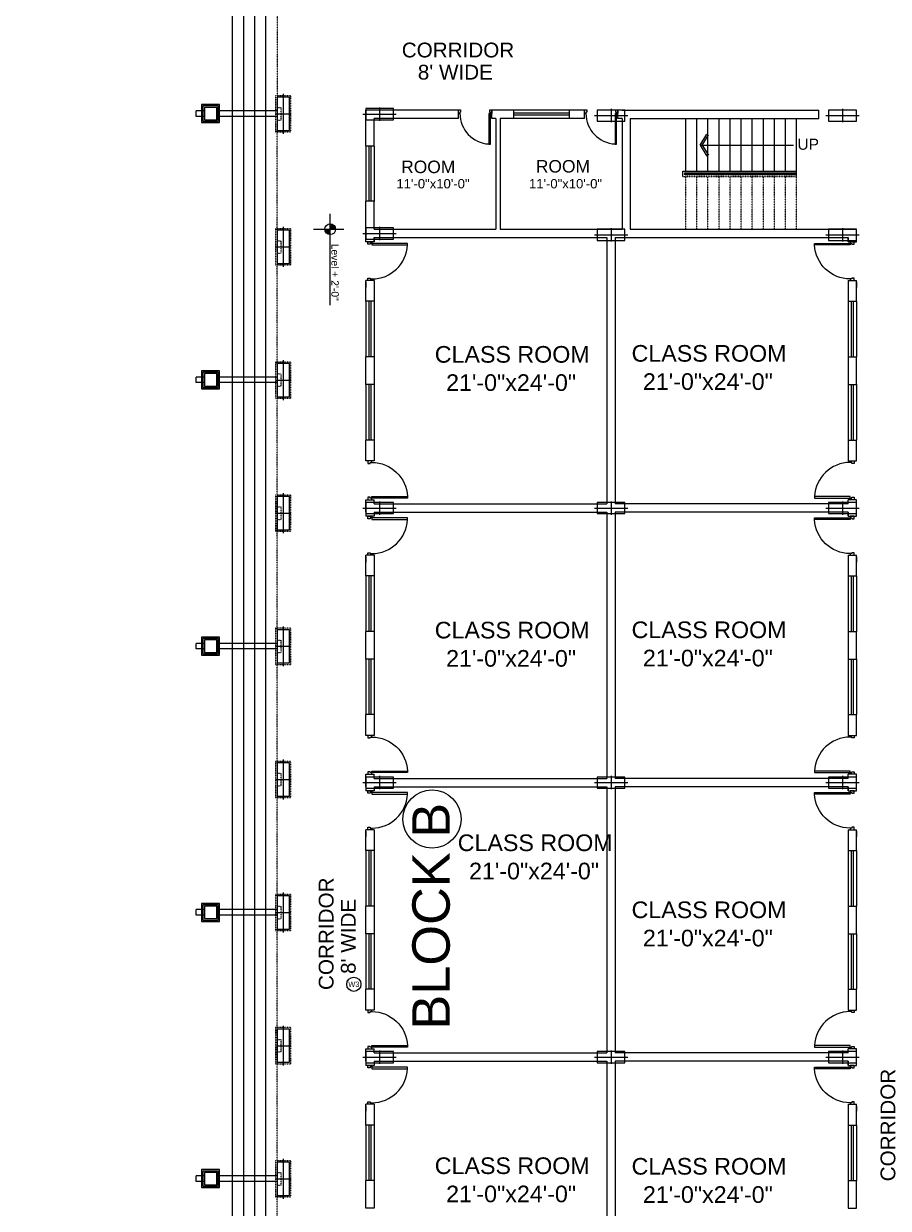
# Model space of a CAD drawing. Header units: inches. Extents: x -110725 to 51121, y 8404 to 44825.
# Drawn here: x -36992 to -36056, y 22469 to 23751 of the extents above; entities that cross this region are included whole.
import ezdxf
from ezdxf.enums import TextEntityAlignment as Align

# ---------------------------------------------------------------- set-up
doc = ezdxf.new("R2010")
doc.units = ezdxf.units.IN
doc.header["$LTSCALE"] = 0.1
doc.header["$MEASUREMENT"] = 0
doc.linetypes.add('DASHED2', pattern=[0.375, 0.25, -0.125])
doc.layers.get('0').update_dxf_attribs({"color": 1, "lineweight": 0})
for name, color, linetype, lineweight in [('CAR', 4, 'Continuous', 0), ('Col.', 4, 'Continuous', 0), ('dim', 252, 'Continuous', 0), ('DOOR', 32, 'Continuous', 0), ('h', 8, 'Continuous', 0), ('stair', 5, 'Continuous', 0), ('TEXT', 3, 'Continuous', 0), ('WALL', 7, 'Continuous', 0), ('WIN', 160, 'Continuous', 0)]:
    doc.layers.add(name, color=color, linetype=linetype, lineweight=lineweight)
doc.styles.add('ARIAL', font='arial.ttf')
doc.styles.add('as', font='arial.ttf')

# ---------------------------------------------------------------- blocks, each defined once
blk = doc.blocks.new('D-1')
for points in [[(1.5, 34.9), (1.5, 1.9), (3, 1.9), (3, 34.9)], [(2.2, 0.4), (2.2, -1.9), (0, -1.9), (0, 1.9), (1.5, 1.9), (1.5, 0.4)], [(33.7, 0.4), (34.5, 0.4), (34.5, 1.9), (36, 1.9), (36, -1.9), (33.7, -1.9)]]:
    blk.add_lwpolyline(points, close=True)
blk.add_arc((1.5, 1.9), 33, 0, 87.3947)
blk = doc.blocks.new('44')
at = {"layer": 'Col.', "linetype": 'Continuous'}
blk.add_lwpolyline([(-24729.4, 37327.3), (-24729.4, 37339.3), (-24759.4, 37339.3), (-24759.4, 37327.3)], close=True, dxfattribs=at)
at = {"layer": 'dim', "linetype": 'Continuous'}
for p, q in [((-24744.4, 37340.5), (-24744.4, 37326.1)), ((-24762.4, 37333.3), (-24726.4, 37333.3))]:
    blk.add_line(p, q, dxfattribs=at)
blk = doc.blocks.new('DD')
at = {"layer": 'Col.', "linetype": 'Continuous'}
blk.add_lwpolyline([(-25172.1, 37823.6), (-25158.6, 37823.6), (-25158.6, 37859.6), (-25172.1, 37859.6)], close=True, dxfattribs=at)
at = {"layer": 'dim', "linetype": 'Continuous'}
for p, q in [((-25165.4, 37863.2), (-25165.4, 37820)), ((-25173.5, 37841.6), (-25157.3, 37841.6))]:
    blk.add_line(p, q, dxfattribs=at)
blk = doc.blocks.new('A$C266513BC')
at = {"layer": 'WALL'}
for p, q in [((0, 52.1), (12.5, 58.5)), ((0, 52.1), (86.9, 0)), ((0, 52.1), (0.3, 38)), ((2, 50.9), (13.5, 56.7)), ((2, 50.9), (2.3, 38))]:
    blk.add_line(p, q, dxfattribs=at)

msp = doc.modelspace()

# ---------------------------------------------------------------- hatches: boundary and pattern name
at = {"layer": 'TEXT'}
h = msp.add_hatch(color=256, dxfattribs=at)
h.paths.add_polyline_path([(-36660.40511, 23528.52254), (-36654.55812, 23528.52254, 0.4142135624), (-36660.40511, 23534.36952)])
h.paths.add_polyline_path([(-36660.40511, 23528.52254), (-36666.2521, 23528.52254, 0.4142135624), (-36660.40511, 23522.67555)])

# ---------------------------------------------------------------- linework, layer by layer
at = {"layer": 'CAR', "linetype": 'Continuous'}
msp.add_circle((-33960.35096, 21924.4645, 27.16259), 11425.94255, dxfattribs=at)
at = {"layer": 'stair'}
for p, q in [((-36275.57588, 23591.45053), (-36275.57588, 23648.45053)), ((-36263.57588, 23591.45053), (-36263.57588, 23648.45053)), ((-36251.57588, 23591.45053), (-36251.57588, 23648.45053)), ((-36239.57588, 23591.45053), (-36239.57588, 23648.45053)), ((-36227.57588, 23591.45053), (-36227.57588, 23648.45053)), ((-36215.57588, 23591.45053), (-36215.57588, 23648.45053)), ((-36203.57588, 23591.45053), (-36203.57588, 23648.45053)), ((-36191.57588, 23591.45053), (-36191.57588, 23648.45053)), ((-36179.57588, 23591.45053), (-36179.57588, 23648.45053)), ((-36167.57588, 23591.45053), (-36167.57588, 23648.45053)), ((-36155.57588, 23585.45053), (-36155.57588, 23648.45053)), ((-36278.57588, 23591.45053), (-36155.57588, 23591.45053)), ((-36278.57588, 23585.45053), (-36278.57588, 23591.45053)), ((-36276.57588, 23589.45053), (-36155.57588, 23589.45053)), ((-36276.57588, 23587.45053), (-36276.57588, 23589.45053)), ((-36276.57588, 23588.45053), (-36155.57588, 23588.45053)), ((-36275.57588, 23587.45053), (-36275.57588, 23589.45053))]:
    msp.add_line(p, q, dxfattribs=at)
at = {"layer": 'stair', "linetype": 'DASHED2'}
for p, q in [((-36278.57588, 23585.45053), (-36155.57588, 23585.45053)), ((-36276.57588, 23587.45053), (-36155.57588, 23587.45053)), ((-36275.57588, 23528.60894), (-36275.57588, 23585.45053)), ((-36263.57588, 23528.60894), (-36263.57588, 23585.45053)), ((-36251.57588, 23528.60894), (-36251.57588, 23585.45053)), ((-36239.57588, 23528.60894), (-36239.57588, 23585.45053)), ((-36227.57588, 23528.60894), (-36227.57588, 23585.45053)), ((-36215.57588, 23528.60894), (-36215.57588, 23585.45053)), ((-36203.57588, 23528.60894), (-36203.57588, 23585.45053)), ((-36191.57588, 23528.60894), (-36191.57588, 23585.45053)), ((-36179.57588, 23528.60894), (-36179.57588, 23585.45053)), ((-36167.57588, 23528.60894), (-36167.57588, 23585.45053)), ((-36155.57588, 23528.60894), (-36155.57588, 23585.45053))]:
    msp.add_line(p, q, dxfattribs=at)
at = {"layer": 'stair', "elevation": 27.16259}
for points in [[(-37068.07807, 21845.45053), (-36899.81313, 21845.45053), (-36729.95088, 22015.31279), (-36729.95088, 23859.58394), (-36586.35289, 24108.30295), (-38077.95113, 25001.69199), (-38267.33289, 24685.50107)], [(-37068.07807, 21857.45053), (-36904.78369, 21857.45053), (-36741.95088, 22020.28335), (-36741.95088, 23862.79933), (-36602.64968, 24104.07608), (-38073.82242, 24985.23132), (-38257.0382, 24679.33509)], [(-37068.07807, 21869.45053), (-36909.75426, 21869.45053), (-36753.95088, 22025.25392), (-36753.95088, 23866.01472), (-36618.94647, 24099.84922), (-38069.6937, 24968.77065), (-38246.74351, 24673.16911)], [(-37068.07807, 21881.45053), (-36914.72482, 21881.45053), (-36765.95088, 22030.22448), (-36765.95088, 23869.23011), (-36635.24326, 24095.62235), (-38065.56499, 24952.30997), (-38236.44882, 24667.00313)]]:
    msp.add_lwpolyline(points, dxfattribs=at)
at = {"layer": 'TEXT'}
for p, q in [((-36660.40511, 23446.26754), (-36660.40511, 23545.27645)), ((-36678.52228, 23528.52254), (-36645.7279, 23528.52254))]:
    msp.add_line(p, q, dxfattribs=at)
for centre, radius in [((-36660.40511, 23528.52254, 27.16259), 5.84699), ((-36550.20794, 22890.51904, 27.16259), 31.49954), ((-36634.76128, 22711.76045, 27.16259), 7.69524)]:
    msp.add_circle(centre, radius, dxfattribs=at)
at = {"layer": 'WALL'}
for p, q in [((-36521.55683, 23657.45053), (-36621.95088, 23657.45053)), ((-36621.95088, 23618.45053), (-36621.95088, 23657.45053)), ((-36521.55683, 23648.45053), (-36521.55683, 23657.45053)), ((-36485.55683, 23648.45053), (-36485.55683, 23657.45053)), ((-36461.56635, 23657.45053), (-36485.55683, 23657.45053)), ((-36461.56635, 23648.45053), (-36461.56635, 23657.45053)), ((-36385.07588, 23657.45053), (-36401.56635, 23657.45053)), ((-36401.56635, 23648.45053), (-36401.56635, 23657.45053)), ((-36385.07588, 23648.45053), (-36385.07588, 23657.45053)), ((-36344.57588, 23657.45053), (-36349.07588, 23657.45053)), ((-36349.07588, 23648.45053), (-36349.07588, 23657.45053)), ((-36344.57588, 23657.45053), (-36271.17149, 23657.45053)), ((-36344.57588, 23657.45053), (-36131.70088, 23657.45053)), ((-36131.70088, 23648.29213), (-36131.70088, 23657.45053)), ((-36521.55683, 23648.45053), (-36612.95088, 23648.45053)), ((-36612.95088, 23618.45053), (-36612.95088, 23648.45053)), ((-36481.05683, 23648.45053), (-36485.55683, 23648.45053)), ((-36481.05683, 23648.45053), (-36481.05683, 23528.45053)), ((-36476.55683, 23648.45053), (-36476.55683, 23528.45053)), ((-36461.56635, 23648.45053), (-36476.55683, 23648.45053)), ((-36385.07588, 23648.45053), (-36401.56635, 23648.45053)), ((-36344.57588, 23648.45053), (-36349.07588, 23648.45053)), ((-36344.57588, 23648.45053), (-36344.57588, 23528.45053)), ((-36335.57588, 23648.45053), (-36335.57588, 23528.45053)), ((-36335.57588, 23648.29213), (-36131.70088, 23648.29213)), ((-36612.95088, 23618.45053), (-36621.95088, 23618.45053)), ((-36621.95088, 23528.45053), (-36621.95088, 23558.70053)), ((-36612.95088, 23558.70053), (-36621.95088, 23558.70053)), ((-36612.95088, 23528.45053), (-36612.95088, 23558.70053)), ((-36621.95088, 23514.95053), (-36621.95088, 23528.45053)), ((-36612.95088, 23528.45053), (-36481.05683, 23528.45053)), ((-36476.55683, 23528.45053), (-36344.57588, 23528.45053)), ((-36335.57588, 23528.45053), (-36090.95088, 23528.45053)), ((-36090.95088, 23514.95053), (-36090.95088, 23528.45053)), ((-36612.95088, 23514.95053), (-36621.95088, 23514.95053)), ((-36612.95088, 23519.45053), (-36360.95088, 23519.45053)), ((-36612.95088, 23519.45053), (-36612.95088, 23514.95053)), ((-36612.95088, 23514.95053), (-36612.95088, 23519.45053)), ((-36360.95088, 23519.45053), (-36360.95088, 23231.45053)), ((-36351.95088, 23519.45053), (-36351.95088, 23231.45053)), ((-36351.95088, 23519.45053), (-36099.95088, 23519.45053)), ((-36099.95088, 23519.45053), (-36099.95088, 23514.95053)), ((-36099.95088, 23514.95053), (-36099.95088, 23519.45053)), ((-36099.95088, 23514.95053), (-36090.95088, 23514.95053)), ((-36612.95088, 23472.95053), (-36621.95088, 23472.95053)), ((-36612.95088, 23472.95053), (-36621.95088, 23472.95053)), ((-36612.95088, 23472.95053), (-36621.95088, 23472.95053)), ((-36612.95088, 23472.95053), (-36621.95088, 23472.95053)), ((-36612.95088, 23472.95053), (-36621.95088, 23472.95053)), ((-36621.95088, 23465.45053), (-36621.95088, 23472.95053)), ((-36621.95088, 23471.45053), (-36621.95088, 23465.45053)), ((-36621.95088, 23450.60414), (-36621.95088, 23465.45053)), ((-36612.95088, 23472.95053), (-36612.95088, 23465.45053)), ((-36612.95088, 23465.45053), (-36612.95088, 23450.60414)), ((-36099.95088, 23472.95053), (-36090.95088, 23472.95053)), ((-36099.95088, 23472.95053), (-36090.95088, 23472.95053)), ((-36099.95088, 23472.95053), (-36090.95088, 23472.95053)), ((-36099.95088, 23472.95053), (-36090.95088, 23472.95053)), ((-36099.95088, 23472.95053), (-36090.95088, 23472.95053)), ((-36099.95088, 23472.95053), (-36099.95088, 23465.45053)), ((-36099.95088, 23465.45053), (-36099.95088, 23450.60414)), ((-36090.95088, 23465.45053), (-36090.95088, 23472.95053)), ((-36090.95088, 23471.45053), (-36090.95088, 23465.45053)), ((-36090.95088, 23450.60414), (-36090.95088, 23465.45053)), ((-36612.95088, 23450.60414), (-36621.95088, 23450.60414)), ((-36099.95088, 23450.60414), (-36090.95088, 23450.60414)), ((-36612.95088, 23390.45053), (-36621.95088, 23390.45053)), ((-36621.95088, 23360.45053), (-36621.95088, 23390.45053)), ((-36612.95088, 23390.45053), (-36612.95088, 23360.45053)), ((-36099.95088, 23390.45053), (-36090.95088, 23390.45053)), ((-36099.95088, 23390.45053), (-36099.95088, 23360.45053)), ((-36090.95088, 23360.45053), (-36090.95088, 23390.45053)), ((-36612.95088, 23360.45053), (-36621.95088, 23360.45053)), ((-36099.95088, 23360.45053), (-36090.95088, 23360.45053)), ((-36621.95088, 23277.95053), (-36621.95088, 23300.45053)), ((-36612.95088, 23300.45053), (-36621.95088, 23300.45053)), ((-36612.95088, 23300.45053), (-36612.95088, 23277.95053)), ((-36099.95088, 23300.45053), (-36090.95088, 23300.45053)), ((-36099.95088, 23300.45053), (-36099.95088, 23277.95053)), ((-36090.95088, 23277.95053), (-36090.95088, 23300.45053)), ((-36612.95088, 23277.95053), (-36621.95088, 23277.95053)), ((-36612.95088, 23277.95053), (-36621.95088, 23277.95053)), ((-36612.95088, 23277.95053), (-36621.95088, 23277.95053)), ((-36612.95088, 23277.95053), (-36621.95088, 23277.95053)), ((-36612.95088, 23277.95053), (-36621.95088, 23277.95053)), ((-36099.95088, 23277.95053), (-36090.95088, 23277.95053)), ((-36099.95088, 23277.95053), (-36090.95088, 23277.95053)), ((-36099.95088, 23277.95053), (-36090.95088, 23277.95053)), ((-36099.95088, 23277.95053), (-36090.95088, 23277.95053)), ((-36099.95088, 23277.95053), (-36090.95088, 23277.95053)), ((-36621.95088, 23222.45053), (-36621.95088, 23235.95053)), ((-36621.95088, 23235.95053), (-36612.95088, 23235.95053)), ((-36612.95088, 23231.45053), (-36612.95088, 23235.95053)), ((-36090.95088, 23235.95053), (-36099.95088, 23235.95053)), ((-36099.95088, 23231.45053), (-36099.95088, 23235.95053)), ((-36090.95088, 23217.95053), (-36090.95088, 23235.95053)), ((-36621.95088, 23231.45053), (-36621.95088, 23217.95053)), ((-36612.95088, 23231.45053), (-36360.95088, 23231.45053)), ((-36612.95088, 23222.45053), (-36360.95088, 23222.45053)), ((-36612.95088, 23222.45053), (-36612.95088, 23217.95053)), ((-36360.95088, 23222.45053), (-36360.95088, 22934.45053)), ((-36099.95088, 23231.45053), (-36351.95088, 23231.45053)), ((-36099.95088, 23222.45053), (-36351.95088, 23222.45053)), ((-36351.95088, 23222.45053), (-36351.95088, 22934.45053)), ((-36099.95088, 23222.45053), (-36099.95088, 23217.95053)), ((-36099.95088, 23217.95053), (-36099.95088, 23222.45053)), ((-36612.95088, 23217.95053), (-36621.95088, 23217.95053)), ((-36099.95088, 23217.95053), (-36090.95088, 23217.95053)), ((-36612.95088, 23175.95053), (-36621.95088, 23175.95053)), ((-36612.95088, 23175.95053), (-36621.95088, 23175.95053)), ((-36612.95088, 23175.95053), (-36621.95088, 23175.95053)), ((-36612.95088, 23175.95053), (-36621.95088, 23175.95053)), ((-36621.95088, 23168.45053), (-36621.95088, 23175.95053)), ((-36621.95088, 23174.45053), (-36621.95088, 23168.45053)), ((-36621.95088, 23153.45053), (-36621.95088, 23168.45053)), ((-36612.95088, 23175.95053), (-36612.95088, 23168.45053)), ((-36612.95088, 23168.45053), (-36612.95088, 23153.45053)), ((-36099.95088, 23175.95053), (-36090.95088, 23175.95053)), ((-36099.95088, 23175.95053), (-36090.95088, 23175.95053)), ((-36099.95088, 23175.95053), (-36090.95088, 23175.95053)), ((-36099.95088, 23175.95053), (-36090.95088, 23175.95053)), ((-36099.95088, 23175.95053), (-36099.95088, 23168.45053)), ((-36099.95088, 23168.45053), (-36099.95088, 23153.45053)), ((-36090.95088, 23168.45053), (-36090.95088, 23175.95053)), ((-36090.95088, 23174.45053), (-36090.95088, 23168.45053)), ((-36090.95088, 23153.45053), (-36090.95088, 23168.45053)), ((-36612.95088, 23153.45053), (-36621.95088, 23153.45053)), ((-36099.95088, 23153.45053), (-36090.95088, 23153.45053)), ((-36612.95088, 23093.45053), (-36621.95088, 23093.45053)), ((-36621.95088, 23063.45053), (-36621.95088, 23093.45053)), ((-36612.95088, 23093.45053), (-36612.95088, 23063.45053)), ((-36099.95088, 23093.45053), (-36090.95088, 23093.45053)), ((-36099.95088, 23093.45053), (-36099.95088, 23063.45053)), ((-36090.95088, 23063.45053), (-36090.95088, 23093.45053)), ((-36612.95088, 23063.45053), (-36621.95088, 23063.45053)), ((-36099.95088, 23063.45053), (-36090.95088, 23063.45053)), ((-36621.95088, 22980.95053), (-36621.95088, 23003.45053)), ((-36612.95088, 23003.45053), (-36621.95088, 23003.45053)), ((-36612.95088, 23003.45053), (-36612.95088, 22980.95053)), ((-36099.95088, 23003.45053), (-36090.95088, 23003.45053)), ((-36099.95088, 23003.45053), (-36099.95088, 22980.95053)), ((-36090.95088, 22980.95053), (-36090.95088, 23003.45053)), ((-36612.95088, 22980.95053), (-36621.95088, 22980.95053)), ((-36612.95088, 22980.95053), (-36621.95088, 22980.95053)), ((-36612.95088, 22980.95053), (-36621.95088, 22980.95053)), ((-36612.95088, 22980.95053), (-36621.95088, 22980.95053)), ((-36099.95088, 22980.95053), (-36090.95088, 22980.95053)), ((-36099.95088, 22980.95053), (-36090.95088, 22980.95053)), ((-36099.95088, 22980.95053), (-36090.95088, 22980.95053)), ((-36099.95088, 22980.95053), (-36090.95088, 22980.95053)), ((-36621.95088, 22925.45053), (-36621.95088, 22938.95053)), ((-36621.95088, 22938.95053), (-36612.95088, 22938.95053)), ((-36612.95088, 22934.45053), (-36612.95088, 22938.95053)), ((-36090.95088, 22938.95053), (-36099.95088, 22938.95053)), ((-36099.95088, 22934.45053), (-36099.95088, 22938.95053)), ((-36090.95088, 22920.95053), (-36090.95088, 22938.95053)), ((-36621.95088, 22934.45053), (-36621.95088, 22920.95053)), ((-36612.95088, 22934.45053), (-36360.95088, 22934.45053)), ((-36612.95088, 22925.45053), (-36360.95088, 22925.45053)), ((-36612.95088, 22925.45053), (-36612.95088, 22920.95053)), ((-36360.95088, 22925.45053), (-36360.95088, 22637.45053)), ((-36099.95088, 22934.45053), (-36351.95088, 22934.45053)), ((-36099.95088, 22925.45053), (-36351.95088, 22925.45053)), ((-36351.95088, 22925.45053), (-36351.95088, 22637.45053)), ((-36099.95088, 22925.45053), (-36099.95088, 22920.95053)), ((-36099.95088, 22920.95053), (-36099.95088, 22925.45053)), ((-36612.95088, 22920.95053), (-36621.95088, 22920.95053)), ((-36099.95088, 22920.95053), (-36090.95088, 22920.95053)), ((-36612.95088, 22878.95053), (-36621.95088, 22878.95053)), ((-36612.95088, 22878.95053), (-36621.95088, 22878.95053)), ((-36612.95088, 22878.95053), (-36621.95088, 22878.95053)), ((-36621.95088, 22871.45053), (-36621.95088, 22878.95053)), ((-36621.95088, 22877.45053), (-36621.95088, 22871.45053)), ((-36612.95088, 22878.95053), (-36612.95088, 22871.45053)), ((-36099.95088, 22878.95053), (-36090.95088, 22878.95053)), ((-36099.95088, 22878.95053), (-36090.95088, 22878.95053)), ((-36099.95088, 22878.95053), (-36090.95088, 22878.95053)), ((-36099.95088, 22878.95053), (-36099.95088, 22871.45053)), ((-36090.95088, 22871.45053), (-36090.95088, 22878.95053)), ((-36090.95088, 22877.45053), (-36090.95088, 22871.45053)), ((-36621.95088, 22856.45053), (-36621.95088, 22871.45053)), ((-36612.95088, 22871.45053), (-36612.95088, 22856.45053)), ((-36099.95088, 22871.45053), (-36099.95088, 22856.45053)), ((-36090.95088, 22856.45053), (-36090.95088, 22871.45053)), ((-36612.95088, 22856.45053), (-36621.95088, 22856.45053)), ((-36099.95088, 22856.45053), (-36090.95088, 22856.45053)), ((-36612.95088, 22796.45053), (-36621.95088, 22796.45053)), ((-36621.95088, 22766.45053), (-36621.95088, 22796.45053)), ((-36612.95088, 22796.45053), (-36612.95088, 22766.45053)), ((-36099.95088, 22796.45053), (-36090.95088, 22796.45053)), ((-36099.95088, 22796.45053), (-36099.95088, 22766.45053)), ((-36090.95088, 22766.45053), (-36090.95088, 22796.45053)), ((-36612.95088, 22766.45053), (-36621.95088, 22766.45053)), ((-36099.95088, 22766.45053), (-36090.95088, 22766.45053)), ((-36621.95088, 22683.95053), (-36621.95088, 22706.45053)), ((-36612.95088, 22706.45053), (-36621.95088, 22706.45053)), ((-36612.95088, 22706.45053), (-36612.95088, 22683.95053)), ((-36099.95088, 22706.45053), (-36090.95088, 22706.45053)), ((-36099.95088, 22706.45053), (-36099.95088, 22683.95053)), ((-36090.95088, 22683.95053), (-36090.95088, 22706.45053)), ((-36612.95088, 22683.95053), (-36621.95088, 22683.95053)), ((-36612.95088, 22683.95053), (-36621.95088, 22683.95053)), ((-36612.95088, 22683.95053), (-36621.95088, 22683.95053)), ((-36099.95088, 22683.95053), (-36090.95088, 22683.95053)), ((-36099.95088, 22683.95053), (-36090.95088, 22683.95053)), ((-36099.95088, 22683.95053), (-36090.95088, 22683.95053)), ((-36621.95088, 22628.45053), (-36621.95088, 22641.95053)), ((-36621.95088, 22641.95053), (-36612.95088, 22641.95053)), ((-36621.95088, 22637.45053), (-36621.95088, 22623.95053)), ((-36612.95088, 22637.45053), (-36612.95088, 22641.95053)), ((-36612.95088, 22637.45053), (-36360.95088, 22637.45053)), ((-36099.95088, 22637.45053), (-36351.95088, 22637.45053)), ((-36099.95088, 22637.45053), (-36099.95088, 22641.95053)), ((-36090.95088, 22641.95053), (-36099.95088, 22641.95053)), ((-36090.95088, 22623.95053), (-36090.95088, 22641.95053)), ((-36612.95088, 22623.95053), (-36621.95088, 22623.95053)), ((-36612.95088, 22628.45053), (-36360.95088, 22628.45053)), ((-36612.95088, 22628.45053), (-36612.95088, 22623.95053)), ((-36360.95088, 22628.45053), (-36360.95088, 22340.45053)), ((-36099.95088, 22628.45053), (-36351.95088, 22628.45053)), ((-36351.95088, 22628.45053), (-36351.95088, 22340.45053)), ((-36099.95088, 22628.45053), (-36099.95088, 22623.95053)), ((-36099.95088, 22623.95053), (-36099.95088, 22628.45053)), ((-36099.95088, 22623.95053), (-36090.95088, 22623.95053)), ((-36612.95088, 22581.95053), (-36621.95088, 22581.95053)), ((-36612.95088, 22581.95053), (-36621.95088, 22581.95053)), ((-36621.95088, 22574.45053), (-36621.95088, 22581.95053)), ((-36621.95088, 22580.45053), (-36621.95088, 22574.45053)), ((-36612.95088, 22581.95053), (-36612.95088, 22574.45053)), ((-36099.95088, 22581.95053), (-36090.95088, 22581.95053)), ((-36099.95088, 22581.95053), (-36090.95088, 22581.95053)), ((-36099.95088, 22581.95053), (-36099.95088, 22574.45053)), ((-36090.95088, 22574.45053), (-36090.95088, 22581.95053)), ((-36090.95088, 22580.45053), (-36090.95088, 22574.45053)), ((-36621.95088, 22559.29692), (-36621.95088, 22574.45053)), ((-36612.95088, 22574.45053), (-36612.95088, 22559.29692)), ((-36099.95088, 22574.45053), (-36099.95088, 22559.29692)), ((-36090.95088, 22559.29692), (-36090.95088, 22574.45053)), ((-36612.95088, 22559.29692), (-36621.95088, 22559.29692)), ((-36099.95088, 22559.29692), (-36090.95088, 22559.29692)), ((-36612.95088, 22499.45053), (-36621.95088, 22499.45053)), ((-36621.95088, 22469.45053), (-36621.95088, 22499.45053)), ((-36612.95088, 22499.45053), (-36612.95088, 22469.45053)), ((-36099.95088, 22499.45053), (-36090.95088, 22499.45053)), ((-36099.95088, 22499.45053), (-36099.95088, 22469.45053)), ((-36090.95088, 22469.45053), (-36090.95088, 22499.45053)), ((-36612.95088, 22469.45053), (-36621.95088, 22469.45053)), ((-36099.95088, 22469.45053), (-36090.95088, 22469.45053))]:
    msp.add_line(p, q, dxfattribs=at)
at = {"layer": 'WALL', "elevation": 27.16259}
for points in [[(-36717.95088, 23635.35539), (-36704.45088, 23635.35539), (-36704.45088, 23671.35539), (-36717.95088, 23671.35539)], [(-36783.08172, 23646.80424), (-36783.08172, 23660.30424), (-36796.58172, 23660.30424), (-36796.58172, 23646.80424)], [(-36717.95088, 23491.35539), (-36704.45088, 23491.35539), (-36704.45088, 23527.35539), (-36717.95088, 23527.35539)], [(-36717.95088, 23347.35539), (-36704.45088, 23347.35539), (-36704.45088, 23383.35539), (-36717.95088, 23383.35539)], [(-36783.08172, 23358.80424), (-36783.08172, 23372.30424), (-36796.58172, 23372.30424), (-36796.58172, 23358.80424)], [(-36717.95088, 23203.35539), (-36704.45088, 23203.35539), (-36704.45088, 23239.35539), (-36717.95088, 23239.35539)], [(-36717.95088, 23059.35539), (-36704.45088, 23059.35539), (-36704.45088, 23095.35539), (-36717.95088, 23095.35539)], [(-36783.08172, 23070.80424), (-36783.08172, 23084.30424), (-36796.58172, 23084.30424), (-36796.58172, 23070.80424)], [(-36717.95088, 22915.35539), (-36704.45088, 22915.35539), (-36704.45088, 22951.35539), (-36717.95088, 22951.35539)], [(-36783.08172, 22782.80424), (-36783.08172, 22796.30424), (-36796.58172, 22796.30424), (-36796.58172, 22782.80424)], [(-36717.95088, 22771.35539), (-36704.45088, 22771.35539), (-36704.45088, 22807.35539), (-36717.95088, 22807.35539)], [(-36717.95088, 22627.35539), (-36704.45088, 22627.35539), (-36704.45088, 22663.35539), (-36717.95088, 22663.35539)], [(-36717.95088, 22483.35539), (-36704.45088, 22483.35539), (-36704.45088, 22519.35539), (-36717.95088, 22519.35539)], [(-36783.08172, 22494.80424), (-36783.08172, 22508.30424), (-36796.58172, 22508.30424), (-36796.58172, 22494.80424)]]:
    msp.add_lwpolyline(points, close=True, dxfattribs=at)
at = {"layer": 'WIN', "linetype": 'DASHED2'}
for p, q in [((-36717.95088, 23856.36855), (-36717.95088, 23672.85539)), ((-36717.95088, 23660.10539), (-36713.45088, 23660.10539)), ((-36713.45088, 23646.60539), (-36713.45088, 23660.10539)), ((-36717.95088, 23646.60539), (-36713.45088, 23646.60539)), ((-36717.95088, 23527.35539), (-36717.95088, 23635.35539)), ((-36717.95088, 23516.10539), (-36713.45088, 23516.10539)), ((-36713.45088, 23502.60539), (-36713.45088, 23516.10539)), ((-36717.95088, 23502.60539), (-36713.45088, 23502.60539)), ((-36717.95088, 23383.35539), (-36717.95088, 23491.35539)), ((-36717.95088, 23372.10539), (-36713.45088, 23372.10539)), ((-36713.45088, 23358.60539), (-36713.45088, 23372.10539)), ((-36717.95088, 23358.60539), (-36713.45088, 23358.60539)), ((-36717.95088, 23095.35539), (-36717.95088, 23347.35539)), ((-36717.95088, 23228.10539), (-36713.45088, 23228.10539)), ((-36713.45088, 23214.60539), (-36713.45088, 23228.10539)), ((-36717.95088, 23214.60539), (-36713.45088, 23214.60539)), ((-36717.95088, 23084.10539), (-36713.45088, 23084.10539)), ((-36713.45088, 23070.60539), (-36713.45088, 23084.10539)), ((-36717.95088, 23070.60539), (-36713.45088, 23070.60539)), ((-36717.95088, 22951.35539), (-36717.95088, 23059.35539)), ((-36717.95088, 22940.10539), (-36713.45088, 22940.10539)), ((-36713.45088, 22926.60539), (-36713.45088, 22940.10539)), ((-36717.95088, 22926.60539), (-36713.45088, 22926.60539)), ((-36717.95088, 22807.35539), (-36717.95088, 22915.35539)), ((-36717.95088, 22796.10539), (-36713.45088, 22796.10539)), ((-36713.45088, 22782.60539), (-36713.45088, 22796.10539)), ((-36717.95088, 22782.60539), (-36713.45088, 22782.60539)), ((-36717.95088, 22519.35539), (-36717.95088, 22771.35539)), ((-36717.95088, 22652.10539), (-36713.45088, 22652.10539)), ((-36713.45088, 22638.60539), (-36713.45088, 22652.10539)), ((-36717.95088, 22638.60539), (-36713.45088, 22638.60539)), ((-36717.95088, 22508.10539), (-36713.45088, 22508.10539)), ((-36713.45088, 22494.60539), (-36713.45088, 22508.10539)), ((-36717.95088, 22494.60539), (-36713.45088, 22494.60539)), ((-36717.95088, 22231.35539), (-36717.95088, 22483.35539))]:
    msp.add_line(p, q, dxfattribs=at)
at = {"layer": 'WIN', "linetype": 'Continuous'}
for p, q in [((-36805.58172, 23650.55424), (-36805.58172, 23656.55424)), ((-36796.58172, 23656.55424), (-36805.58172, 23656.55424)), ((-36717.83172, 23656.55424), (-36783.08172, 23656.55424)), ((-36796.58172, 23650.55424), (-36805.58172, 23650.55424)), ((-36717.83172, 23650.55424), (-36783.08172, 23650.55424)), ((-36805.58172, 23362.55424), (-36805.58172, 23368.55424)), ((-36796.58172, 23368.55424), (-36805.58172, 23368.55424)), ((-36796.58172, 23362.55424), (-36805.58172, 23362.55424)), ((-36717.83172, 23368.55424), (-36783.08172, 23368.55424)), ((-36717.83172, 23362.55424), (-36783.08172, 23362.55424)), ((-36805.58172, 23074.55424), (-36805.58172, 23080.55424)), ((-36796.58172, 23080.55424), (-36805.58172, 23080.55424)), ((-36717.83172, 23080.55424), (-36783.08172, 23080.55424)), ((-36796.58172, 23074.55424), (-36805.58172, 23074.55424)), ((-36717.83172, 23074.55424), (-36783.08172, 23074.55424)), ((-36805.58172, 22786.55424), (-36805.58172, 22792.55424)), ((-36796.58172, 22792.55424), (-36805.58172, 22792.55424)), ((-36796.58172, 22786.55424), (-36805.58172, 22786.55424)), ((-36717.83172, 22792.55424), (-36783.08172, 22792.55424)), ((-36717.83172, 22786.55424), (-36783.08172, 22786.55424)), ((-36805.58172, 22498.55424), (-36805.58172, 22504.55424)), ((-36796.58172, 22504.55424), (-36805.58172, 22504.55424)), ((-36717.83172, 22504.55424), (-36783.08172, 22504.55424)), ((-36796.58172, 22498.55424), (-36805.58172, 22498.55424)), ((-36717.83172, 22498.55424), (-36783.08172, 22498.55424))]:
    msp.add_line(p, q, dxfattribs=at)
at = {"layer": 'WIN'}
for p, q in [((-36401.56635, 23657.45053), (-36461.46996, 23657.45053)), ((-36401.56635, 23653.95053), (-36461.46996, 23653.95053)), ((-36401.56635, 23651.95053), (-36461.46996, 23651.95053)), ((-36401.56635, 23648.45053), (-36461.46996, 23648.45053)), ((-36621.95088, 23618.45053), (-36621.95088, 23558.54692)), ((-36618.45088, 23618.45053), (-36618.45088, 23558.54692)), ((-36616.45088, 23618.45053), (-36616.45088, 23558.54692)), ((-36612.95088, 23618.45053), (-36612.95088, 23558.54692)), ((-36621.95088, 23450.60414), (-36621.95088, 23390.45053)), ((-36618.45088, 23450.60414), (-36618.45088, 23390.45053)), ((-36616.45088, 23450.60414), (-36616.45088, 23390.45053)), ((-36612.95088, 23450.60414), (-36612.95088, 23390.45053)), ((-36099.95088, 23450.60414), (-36099.95088, 23390.45053)), ((-36096.45088, 23450.60414), (-36096.45088, 23390.45053)), ((-36094.45088, 23450.60414), (-36094.45088, 23390.45053)), ((-36090.95088, 23450.60414), (-36090.95088, 23390.45053)), ((-36621.95088, 23360.45053), (-36621.95088, 23300.45053)), ((-36618.45088, 23360.45053), (-36618.45088, 23300.45053)), ((-36616.45088, 23360.45053), (-36616.45088, 23300.45053)), ((-36612.95088, 23360.45053), (-36612.95088, 23300.45053)), ((-36099.95088, 23360.45053), (-36099.95088, 23300.45053)), ((-36096.45088, 23360.45053), (-36096.45088, 23300.45053)), ((-36094.45088, 23360.45053), (-36094.45088, 23300.45053)), ((-36090.95088, 23360.45053), (-36090.95088, 23300.45053)), ((-36621.95088, 23153.45053), (-36621.95088, 23093.45053)), ((-36618.45088, 23153.45053), (-36618.45088, 23093.45053)), ((-36616.45088, 23153.45053), (-36616.45088, 23093.45053)), ((-36612.95088, 23153.45053), (-36612.95088, 23093.45053)), ((-36099.95088, 23153.45053), (-36099.95088, 23093.45053)), ((-36096.45088, 23153.45053), (-36096.45088, 23093.45053)), ((-36094.45088, 23153.45053), (-36094.45088, 23093.45053)), ((-36090.95088, 23153.45053), (-36090.95088, 23093.45053)), ((-36621.95088, 23063.45053), (-36621.95088, 23003.45053)), ((-36618.45088, 23063.45053), (-36618.45088, 23003.45053)), ((-36616.45088, 23063.45053), (-36616.45088, 23003.45053)), ((-36612.95088, 23063.45053), (-36612.95088, 23003.45053)), ((-36099.95088, 23063.45053), (-36099.95088, 23003.45053)), ((-36096.45088, 23063.45053), (-36096.45088, 23003.45053)), ((-36094.45088, 23063.45053), (-36094.45088, 23003.45053)), ((-36090.95088, 23063.45053), (-36090.95088, 23003.45053)), ((-36621.95088, 22856.45053), (-36621.95088, 22796.45053)), ((-36618.45088, 22856.45053), (-36618.45088, 22796.45053)), ((-36616.45088, 22856.45053), (-36616.45088, 22796.45053)), ((-36612.95088, 22856.45053), (-36612.95088, 22796.45053)), ((-36099.95088, 22856.45053), (-36099.95088, 22796.45053)), ((-36096.45088, 22856.45053), (-36096.45088, 22796.45053)), ((-36094.45088, 22856.45053), (-36094.45088, 22796.45053)), ((-36090.95088, 22856.45053), (-36090.95088, 22796.45053)), ((-36621.95088, 22766.45053), (-36621.95088, 22706.45053)), ((-36618.45088, 22766.45053), (-36618.45088, 22706.45053)), ((-36616.45088, 22766.45053), (-36616.45088, 22706.45053)), ((-36612.95088, 22766.45053), (-36612.95088, 22706.45053)), ((-36099.95088, 22766.45053), (-36099.95088, 22706.45053)), ((-36096.45088, 22766.45053), (-36096.45088, 22706.45053)), ((-36094.45088, 22766.45053), (-36094.45088, 22706.45053)), ((-36090.95088, 22766.45053), (-36090.95088, 22706.45053)), ((-36621.95088, 22559.29692), (-36621.95088, 22499.45053)), ((-36618.45088, 22559.29692), (-36618.45088, 22499.45053)), ((-36616.45088, 22559.29692), (-36616.45088, 22499.45053)), ((-36612.95088, 22559.29692), (-36612.95088, 22499.45053)), ((-36099.95088, 22559.29692), (-36099.95088, 22499.45053)), ((-36096.45088, 22559.29692), (-36096.45088, 22499.45053)), ((-36094.45088, 22559.29692), (-36094.45088, 22499.45053)), ((-36090.95088, 22559.29692), (-36090.95088, 22499.45053))]:
    msp.add_line(p, q, dxfattribs=at)
at = {"layer": 'WIN', "linetype": 'DASHED2', "elevation": 27.16259}
for points in [[(-36719.45088, 23633.85539), (-36702.95088, 23633.85539), (-36702.95088, 23672.85539), (-36719.45088, 23672.85539)], [(-36719.45088, 23489.85539), (-36702.95088, 23489.85539), (-36702.95088, 23528.85539), (-36719.45088, 23528.85539)], [(-36719.45088, 23345.85539), (-36702.95088, 23345.85539), (-36702.95088, 23384.85539), (-36719.45088, 23384.85539)], [(-36719.45088, 23201.85539), (-36702.95088, 23201.85539), (-36702.95088, 23240.85539), (-36719.45088, 23240.85539)], [(-36719.45088, 23057.85539), (-36702.95088, 23057.85539), (-36702.95088, 23096.85539), (-36719.45088, 23096.85539)], [(-36719.45088, 22913.85539), (-36702.95088, 22913.85539), (-36702.95088, 22952.85539), (-36719.45088, 22952.85539)], [(-36719.45088, 22769.85539), (-36702.95088, 22769.85539), (-36702.95088, 22808.85539), (-36719.45088, 22808.85539)], [(-36719.45088, 22625.85539), (-36702.95088, 22625.85539), (-36702.95088, 22664.85539), (-36719.45088, 22664.85539)], [(-36719.45088, 22481.85539), (-36702.95088, 22481.85539), (-36702.95088, 22520.85539), (-36719.45088, 22520.85539)]]:
    msp.add_lwpolyline(points, close=True, dxfattribs=at)
at = {"layer": 'WIN', "linetype": 'Continuous', "elevation": 27.16259}
for points in [[(-36780.08172, 23643.80424), (-36780.08172, 23663.30424), (-36799.58172, 23663.30424), (-36799.58172, 23643.80424)], [(-36781.58172, 23645.30424), (-36781.58172, 23661.80424), (-36798.08172, 23661.80424), (-36798.08172, 23645.30424)], [(-36780.08172, 23355.80424), (-36780.08172, 23375.30424), (-36799.58172, 23375.30424), (-36799.58172, 23355.80424)], [(-36781.58172, 23357.30424), (-36781.58172, 23373.80424), (-36798.08172, 23373.80424), (-36798.08172, 23357.30424)], [(-36780.08172, 23067.80424), (-36780.08172, 23087.30424), (-36799.58172, 23087.30424), (-36799.58172, 23067.80424)], [(-36781.58172, 23069.30424), (-36781.58172, 23085.80424), (-36798.08172, 23085.80424), (-36798.08172, 23069.30424)], [(-36780.08172, 22779.80424), (-36780.08172, 22799.30424), (-36799.58172, 22799.30424), (-36799.58172, 22779.80424)], [(-36781.58172, 22781.30424), (-36781.58172, 22797.80424), (-36798.08172, 22797.80424), (-36798.08172, 22781.30424)], [(-36780.08172, 22491.80424), (-36780.08172, 22511.30424), (-36799.58172, 22511.30424), (-36799.58172, 22491.80424)], [(-36781.58172, 22493.30424), (-36781.58172, 22509.80424), (-36798.08172, 22509.80424), (-36798.08172, 22493.30424)]]:
    msp.add_lwpolyline(points, close=True, dxfattribs=at)

# ---------------------------------------------------------------- block references
at = {"layer": 'Col.', "linetype": 'Continuous'}
for name, p in [('DD', (-11545.80816, -14188.25068, 27.16259)), ('44', (-11862.53143, -13680.38137, 27.16259)), ('44', (-11612.03143, -13681.88137, 27.16259)), ('44', (-11361.53143, -13681.88137, 27.16259)), ('DD', (-11545.80816, -14332.25068, 27.16259)), ('44', (-11862.53143, -13809.38137, 27.16259)), ('44', (-11612.03143, -13810.88137, 27.16259)), ('44', (-11361.53143, -13810.88137, 27.16259)), ('DD', (-11545.80816, -14476.25068, 27.16259)), ('DD', (-11545.80816, -14620.25068, 27.16259)), ('44', (-11862.53143, -14106.38137, 27.16259)), ('44', (-11612.03143, -14106.38137, 27.16259)), ('44', (-11361.53143, -14106.38137, 27.16259)), ('DD', (-11545.80816, -14764.25068, 27.16259)), ('DD', (-11545.80816, -14908.25068, 27.16259)), ('44', (-11862.53143, -14403.38137, 27.16259)), ('44', (-11612.03143, -14403.38137, 27.16259)), ('44', (-11361.53143, -14403.38137, 27.16259)), ('DD', (-11545.80816, -15052.25068, 27.16259)), ('DD', (-11545.80816, -15196.25068, 27.16259)), ('44', (-11862.53143, -14700.38137, 27.16259)), ('44', (-11612.03143, -14700.38137, 27.16259)), ('44', (-11361.53143, -14700.38137, 27.16259)), ('DD', (-11545.80816, -15340.25068, 27.16259))]:
    msp.add_blockref(name, p, dxfattribs=at)
at = {"layer": 'DOOR', "rotation": 180}
for p in [(-36485.55683, 23655.57553, 27.16259), (-36349.07588, 23655.57553, 27.16259)]:
    msp.add_blockref('D-1', p, dxfattribs=at)
at = {"layer": 'DOOR'}
for p, xscale, yscale, zscale, rotation in [((-36617.45088, 23514.95053, 27.16259), 1.166666666666686, 1.166666666666686, 1.166666666666686, 270), ((-36095.45088, 23514.95053, 27.16259), -1.166666666666686, 1.166666666661229, 1.166666666661804, 90), ((-36617.45088, 23235.95053, 27.16259), -1.166666666666686, 1.166666666661229, 1.166666666661804, 270), ((-36095.45088, 23235.95053, 27.16259), 1.166666666666686, 1.166666666666686, 1.166666666666686, 90), ((-36617.45088, 23217.95053, 27.16259), 1.166666666666686, 1.166666666666686, 1.166666666666686, 270), ((-36095.45088, 23217.95053, 27.16259), -1.166666666666686, 1.166666666661229, 1.166666666661804, 90), ((-36617.45088, 22938.95053, 27.16259), -1.166666666666686, 1.166666666661229, 1.166666666661804, 270), ((-36095.45088, 22938.95053, 27.16259), 1.166666666666686, 1.166666666666686, 1.166666666666686, 90), ((-36617.45088, 22920.95053, 27.16259), 1.166666666666686, 1.166666666666686, 1.166666666666686, 270), ((-36095.45088, 22920.95053, 27.16259), -1.166666666666686, 1.166666666661229, 1.166666666661804, 90), ((-36617.45088, 22641.95053, 27.16259), -1.166666666666686, 1.166666666661229, 1.166666666661804, 270), ((-36095.45088, 22641.95053, 27.16259), 1.166666666666686, 1.166666666666686, 1.166666666666686, 90), ((-36617.45088, 22623.95053, 27.16259), 1.166666666666686, 1.166666666666686, 1.166666666666686, 270), ((-36095.45088, 22623.95053, 27.16259), -1.166666666666686, 1.166666666661229, 1.166666666661804, 90)]:
    msp.add_blockref('D-1', p, dxfattribs=dict(at, xscale=xscale, yscale=yscale, zscale=zscale, rotation=rotation))
at = {"layer": 'h', "linetype": 'Continuous', "rotation": 30.91939493792148}
msp.add_blockref('A$C266513BC', (-36233.39494, 23574.85958, 27.16259), dxfattribs=at)

# ---------------------------------------------------------------- texts
at = {"layer": 'TEXT', "style": 'as'}
for s, height, p in [('CORRIDOR', 16, (-36582.92339, 23714.35109)), ("8' WIDE", 16, (-36565.56331, 23690.39449)), (' UP', 12, (-36159.35028, 23614.46924)), (' ROOM', 13.5, (-36443.08869, 23589.84313)), (' ROOM', 13.5, (-36588.86965, 23589.22078)), ('11\'-0"x10\'-0"', 10.125, (-36588.70113, 23572.6739)), ('11\'-0"x10\'-0"', 10.125, (-36445.28801, 23572.6739)), ('CLASS ROOM', 18, (-36547.20978, 23384.15346)), ('CLASS ROOM', 18, (-36334.22625, 23385.22969)), ('21\'-0"x24\'-0"', 18, (-36321.96035, 23354.67781)), ('21\'-0"x24\'-0"', 18, (-36534.94387, 23353.60158)), ('CLASS ROOM', 18, (-36547.20978, 23085.86263)), ('CLASS ROOM', 18, (-36334.22625, 23086.20824)), ('21\'-0"x24\'-0"', 18, (-36534.94387, 23055.31075)), ('21\'-0"x24\'-0"', 18, (-36321.96035, 23055.65636)), ('CLASS ROOM', 18, (-36522.36792, 22855.84368)), ('21\'-0"x24\'-0"', 18, (-36510.10202, 22825.2918)), ('CLASS ROOM', 18, (-36334.22625, 22783.32634)), ('21\'-0"x24\'-0"', 18, (-36321.96035, 22752.77446)), ('CLASS ROOM', 18, (-36547.20978, 22506.53745)), ('CLASS ROOM', 18, (-36334.22625, 22505.88377)), ('21\'-0"x24\'-0"', 18, (-36534.94387, 22475.98557)), ('21\'-0"x24\'-0"', 18, (-36321.96035, 22475.33188))]:
    msp.add_text(s, height=height, dxfattribs=at).set_placement(p)
for s, height, rotation, p in [('Level + 2\'-0"', 8, 270, (-36659.11436, 23512.80874)), ('BLOCK B', 40.5, 90, (-36531.0273, 22662.73877)), ('CORRIDOR', 16, 90, (-36656.78862, 22705.59794)), ("8' WIDE", 16, 90, (-36632.83202, 22722.95802)), ('CORRIDOR', 16, 90, (-36048.77405, 22498.63848))]:
    msp.add_text(s, height=height, rotation=rotation, dxfattribs=at).set_placement(p)
at = {"layer": 'TEXT', "style": 'ARIAL'}
msp.add_text('W3', height=5.76, dxfattribs=at).set_placement((-36634.78631, 22711.80942), align=Align.MIDDLE_CENTER)

doc.saveas('drawing.dxf')
